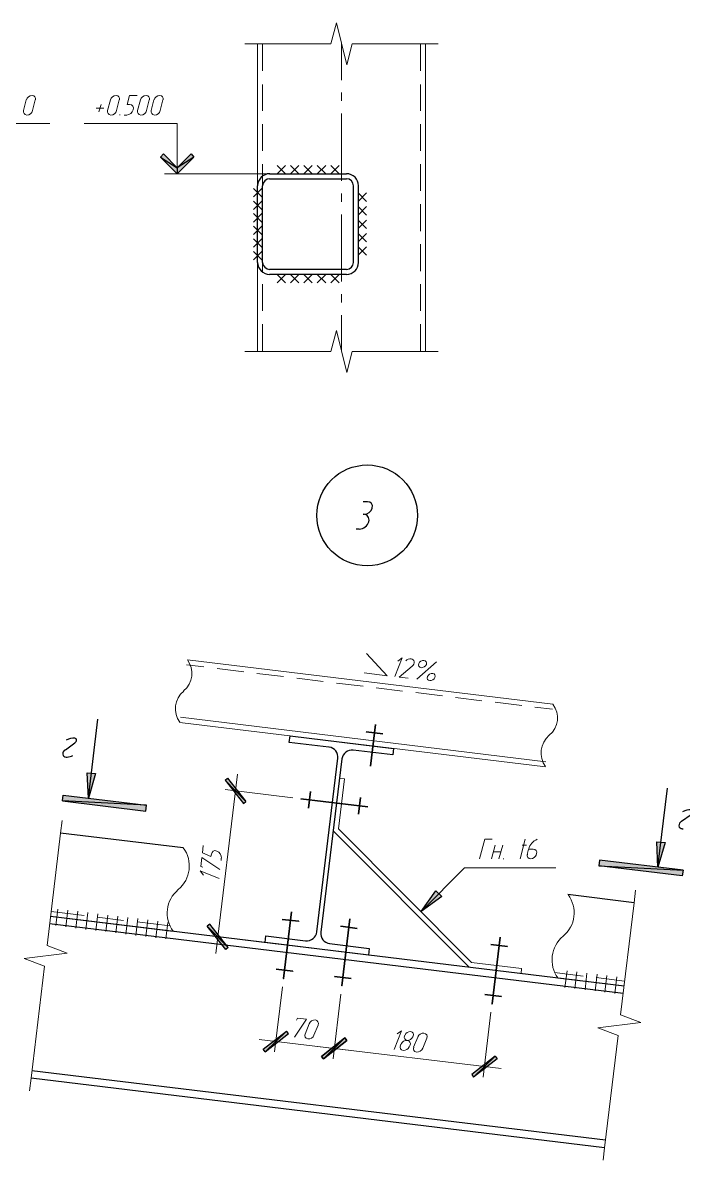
# Model space of a CAD drawing. Header units: millimetres. Extents: x -678 to 5260, y -935 to 3264.
# Drawn here: x 738 to 1525, y 67 to 1421 of the extents above; entities that cross this region are included whole.
import ezdxf

# ---------------------------------------------------------------- set-up
doc = ezdxf.new("R2010")
doc.units = ezdxf.units.MM
doc.header["$MEASUREMENT"] = 0
doc.layers.get('0').update_dxf_attribs({"linetype": 'CONTINUOUS'})

msp = doc.modelspace()

# ---------------------------------------------------------------- hatches: boundary and pattern name
at = {"true_color": 0x000007}
h = msp.add_hatch(color=7, dxfattribs=at)
h.paths.add_polyline_path([(922.2703, 1241.38621), (902.35329, 1261.30322), (922.2703, 1248.35716)])
h.paths.add_polyline_path([(902.35329, 1261.30322), (922.2703, 1248.35716), (906.00474, 1264.95467)])
h = msp.add_hatch(color=7, dxfattribs=at)
h.paths.add_polyline_path([(922.2703, 1241.38621), (942.18732, 1261.30322), (922.2703, 1248.35716)])
h.paths.add_polyline_path([(942.18732, 1261.30322), (922.2703, 1248.35716), (938.86781, 1264.95467)])
for points in [[(816.54416, 497.98372), (815.05039, 528.35716), (825.00889, 527.36131)], [(1494.55246, 415.82604), (1493.05869, 446.19948), (1503.18317, 445.20363)], [(1212.56076, 363.04596), (1230.15412, 387.77625), (1237.12508, 380.80529)]]:
    msp.add_hatch(color=7, dxfattribs=at).paths.add_polyline_path(points)
h = msp.add_hatch(color=7, dxfattribs=at)
h.paths.add_polyline_path([(1001.10848, 491.67666), (1004.09603, 494.00031), (979.36574, 519.56048)])
h.paths.add_polyline_path([(1004.09603, 494.00031), (979.36574, 519.56048), (982.18732, 521.88413)])
h = msp.add_hatch(color=7, dxfattribs=at)
h.paths.add_polyline_path([(786.66864, 501.63517), (885.92176, 489.51899), (785.83877, 494.66421)])
h.paths.add_polyline_path([(885.92176, 489.51899), (785.83877, 494.66421), (885.09188, 482.71401)])
h = msp.add_hatch(color=7, dxfattribs=at)
h.paths.add_polyline_path([(1523.43213, 405.36961), (1424.34499, 417.31982), (1524.42798, 412.17459)])
h.paths.add_polyline_path([(1424.34499, 417.31982), (1524.42798, 412.17459), (1425.17487, 424.29077)])
h = msp.add_hatch(color=7, dxfattribs=at)
h.paths.add_polyline_path([(961.10848, 348.1082), (958.12093, 345.61857), (983.01719, 320.22438)])
h.paths.add_polyline_path([(958.12093, 345.61857), (983.01719, 320.22438), (980.02964, 317.90073)])
h = msp.add_hatch(color=7, dxfattribs=at)
h.paths.add_polyline_path([(1054.88441, 217.81774), (1052.56076, 220.80529), (1027.00059, 196.075)])
h.paths.add_polyline_path([(1052.56076, 220.80529), (1027.00059, 196.075), (1024.67694, 199.06255)])
h = msp.add_hatch(color=7, dxfattribs=at)
h.paths.add_polyline_path([(1094.22051, 190.59782), (1096.54416, 187.61027), (1121.93835, 212.50654)])
h.paths.add_polyline_path([(1096.54416, 187.61027), (1121.93835, 212.50654), (1124.26201, 209.51899)])
h = msp.add_hatch(color=7, dxfattribs=at)
h.paths.add_polyline_path([(1124.26201, 209.51899), (1121.93835, 212.50654), (1096.54416, 187.61027)])
h.paths.add_polyline_path([(1121.93835, 212.50654), (1096.54416, 187.61027), (1094.22051, 190.59782)])
h = msp.add_hatch(color=7, dxfattribs=at)
h.paths.add_polyline_path([(1272.9757, 169.02106), (1275.13337, 166.03351), (1300.69354, 190.7638)])
h.paths.add_polyline_path([(1275.13337, 166.03351), (1300.69354, 190.7638), (1303.01719, 187.77625)])

# ---------------------------------------------------------------- linework, layer by layer
at = {"color": 7, "linetype": 'Continuous', "lineweight": 9, "true_color": 0x000007}
for points in [[(1232.80972, 1396.075), (1218.03794, 1396.075), (1130.40308, 1396.075), (1124.26201, 1371.17874), (1111.81387, 1421.13724), (1105.34084, 1396.075), (1017.87196, 1396.075), (1002.9342, 1396.075)], [(1024.01304, 1363.70986), (1024.01304, 1396.075), (1024.01304, 1396.075)], [(1117.95495, 1352.92148), (1117.95495, 1396.075), (1117.95495, 1396.075)], [(1212.06284, 1396.075), (1212.06284, 1363.70986), (1212.06284, 1363.70986)], [(1218.03794, 1396.075), (1217.87196, 1396.24098), (1217.87196, 1396.24098)], [(1024.01304, 1316.24098), (1024.01304, 1347.77625), (1024.01304, 1347.77625)], [(1212.06284, 1347.77625), (1212.06284, 1316.24098), (1212.06284, 1316.24098)], [(742.68524, 1329.18704), (739.36574, 1316.57293), (739.36574, 1316.57293)], [(749.98815, 1316.57293), (753.30765, 1329.18704), (753.30765, 1329.18704)], [(842.76823, 1329.18704), (839.44873, 1316.57293), (839.44873, 1316.57293)], [(850.07113, 1316.57293), (853.39064, 1329.18704), (853.39064, 1329.18704)], [(874.46947, 1334.49824), (865.50682, 1334.49824), (862.85122, 1323.87583), (865.34084, 1323.87583)], [(878.45288, 1329.18704), (875.13337, 1316.57293), (875.13337, 1316.57293)], [(885.75578, 1316.57293), (889.07528, 1329.18704), (889.07528, 1329.18704)], [(894.38649, 1329.18704), (891.23296, 1316.57293), (891.23296, 1316.57293)], [(901.85537, 1316.57293), (905.34084, 1329.18704), (905.34084, 1329.18704)], [(1117.95495, 1328.02521), (1117.95495, 1337.98372), (1117.95495, 1337.98372)], [(825.83877, 1319.3945), (834.80142, 1319.3945), (834.80142, 1319.3945)], [(828.9923, 1314.91318), (831.6479, 1323.87583), (831.6479, 1323.87583)], [(659.86367, 1301.30322), (770.56906, 1301.30322), (770.56906, 1301.30322)], [(922.2703, 1301.30322), (811.73089, 1301.30322), (811.73089, 1301.30322)], [(853.88856, 1310.92977), (854.05454, 1311.75965), (854.05454, 1311.75965)], [(862.18732, 1311.26172), (859.36574, 1311.26172), (859.36574, 1311.26172)], [(922.2703, 1241.38621), (922.2703, 1301.30322), (922.2703, 1301.30322)], [(1024.01304, 1268.60612), (1024.01304, 1300.30737), (1024.01304, 1300.30737)], [(1117.95495, 1232.92148), (1117.95495, 1312.92148), (1117.95495, 1312.92148)], [(1212.06284, 1300.30737), (1212.06284, 1268.60612), (1212.06284, 1268.60612)], [(1024.01304, 1220.97127), (1024.01304, 1252.67251), (1024.01304, 1252.67251)], [(1041.10848, 1241.38621), (1051.06698, 1251.34471), (1051.06698, 1251.34471)], [(1051.06698, 1241.38621), (1041.10848, 1251.34471), (1041.10848, 1251.34471)], [(1057.04209, 1241.38621), (1067.00059, 1251.34471), (1067.00059, 1251.34471)], [(1067.00059, 1241.38621), (1057.04209, 1251.34471), (1057.04209, 1251.34471)], [(1072.9757, 1241.38621), (1082.9342, 1251.34471), (1082.9342, 1251.34471)], [(1082.9342, 1241.38621), (1072.9757, 1251.34471), (1072.9757, 1251.34471)], [(1089.07528, 1241.38621), (1099.03379, 1251.34471), (1099.03379, 1251.34471)], [(1099.03379, 1241.38621), (1089.07528, 1251.34471), (1089.07528, 1251.34471)], [(1105.00889, 1241.38621), (1114.9674, 1251.34471), (1114.9674, 1251.34471)], [(1114.9674, 1241.38621), (1105.00889, 1251.34471), (1105.00889, 1251.34471)], [(1212.06284, 1252.67251), (1212.06284, 1220.97127), (1212.06284, 1220.97127)], [(1036.62715, 1241.38621), (907.33254, 1241.38621), (907.33254, 1241.38621)], [(1032.3118, 1241.38621), (1123.76408, 1241.38621), (1123.76408, 1241.38621)], [(1013.05869, 1214.00031), (1023.01719, 1223.95882), (1023.01719, 1223.95882)], [(1023.01719, 1214.00031), (1013.05869, 1223.95882), (1013.05869, 1223.95882)], [(1017.87196, 1135.82604), (1017.87196, 1226.94637), (1017.87196, 1226.94637)], [(1137.87196, 1226.94637), (1137.87196, 1135.82604), (1137.87196, 1135.82604)], [(1013.05869, 1198.89658), (1023.01719, 1208.85509), (1023.01719, 1208.85509)], [(1023.01719, 1198.89658), (1013.05869, 1208.85509), (1013.05869, 1208.85509)], [(1117.95495, 1208.02521), (1117.95495, 1217.98372), (1117.95495, 1217.98372)], [(1137.87196, 1218.48164), (1147.83047, 1208.52314), (1147.83047, 1208.52314)], [(1137.87196, 1208.52314), (1147.83047, 1218.48164), (1147.83047, 1218.48164)], [(1013.05869, 1183.79284), (1023.01719, 1194.0833), (1023.01719, 1194.0833)], [(1023.01719, 1183.79284), (1013.05869, 1194.0833), (1013.05869, 1194.0833)], [(1024.01304, 1173.17044), (1024.01304, 1205.03766), (1024.01304, 1205.03766)], [(1117.95495, 1113.08745), (1117.95495, 1192.92148), (1117.95495, 1192.92148)], [(1137.87196, 1202.54803), (1147.83047, 1192.25758), (1147.83047, 1192.25758)], [(1137.87196, 1192.25758), (1147.83047, 1202.54803), (1147.83047, 1202.54803)], [(1212.06284, 1205.03766), (1212.06284, 1173.17044), (1212.06284, 1173.17044)], [(1013.05869, 1168.85509), (1023.01719, 1178.97957), (1023.01719, 1178.97957)], [(1023.01719, 1168.85509), (1013.05869, 1178.97957), (1013.05869, 1178.97957)], [(1137.87196, 1186.28247), (1147.83047, 1176.32397), (1147.83047, 1176.32397)], [(1137.87196, 1176.32397), (1147.83047, 1186.28247), (1147.83047, 1186.28247)], [(1137.87196, 1170.34886), (1147.83047, 1160.39036), (1147.83047, 1160.39036)], [(1137.87196, 1160.39036), (1147.83047, 1170.34886), (1147.83047, 1170.34886)], [(1013.05869, 1153.91733), (1023.01719, 1163.87583), (1023.01719, 1163.87583)], [(1023.01719, 1153.91733), (1013.05869, 1163.87583), (1013.05869, 1163.87583)], [(1024.01304, 1125.53558), (1024.01304, 1157.4028), (1024.01304, 1157.4028)], [(1137.87196, 1154.41525), (1147.83047, 1144.45675), (1147.83047, 1144.45675)], [(1137.87196, 1144.45675), (1147.83047, 1154.41525), (1147.83047, 1154.41525)], [(1212.06284, 1157.4028), (1212.06284, 1125.53558), (1212.06284, 1125.53558)], [(1013.05869, 1138.97957), (1023.01719, 1148.93807), (1023.01719, 1148.93807)], [(1023.01719, 1138.97957), (1013.05869, 1148.93807), (1013.05869, 1148.93807)], [(1123.76408, 1121.38621), (1032.3118, 1121.38621), (1032.3118, 1121.38621)], [(1051.06698, 1121.38621), (1041.10848, 1111.4277), (1041.10848, 1111.4277)], [(1041.10848, 1121.38621), (1051.06698, 1111.4277), (1051.06698, 1111.4277)], [(1067.00059, 1121.38621), (1057.04209, 1111.4277), (1057.04209, 1111.4277)], [(1057.04209, 1121.38621), (1067.00059, 1111.4277), (1067.00059, 1111.4277)], [(1082.9342, 1121.38621), (1072.9757, 1111.4277), (1072.9757, 1111.4277)], [(1072.9757, 1121.38621), (1082.9342, 1111.4277), (1082.9342, 1111.4277)], [(1099.03379, 1121.38621), (1089.07528, 1111.4277), (1089.07528, 1111.4277)], [(1089.07528, 1121.38621), (1099.03379, 1111.4277), (1099.03379, 1111.4277)], [(1114.9674, 1121.38621), (1105.00889, 1111.4277), (1105.00889, 1111.4277)], [(1105.00889, 1121.38621), (1114.9674, 1111.4277), (1114.9674, 1111.4277)], [(1024.01304, 1078.0667), (1024.01304, 1109.93392), (1024.01304, 1109.93392)], [(1117.95495, 1088.02521), (1117.95495, 1097.98372), (1117.95495, 1097.98372)], [(1212.06284, 1109.93392), (1212.06284, 1078.0667), (1212.06284, 1078.0667)], [(1117.95495, 1029.76795), (1117.95495, 1072.92148), (1117.95495, 1072.92148)], [(1024.01304, 1029.76795), (1024.01304, 1062.13309), (1024.01304, 1062.13309)], [(1212.06284, 1062.13309), (1212.06284, 1029.76795), (1212.06284, 1029.76795)], [(1232.80972, 1029.76795), (1218.03794, 1029.76795), (1130.40308, 1029.76795), (1124.26201, 1004.87168), (1111.81387, 1054.83019), (1105.34084, 1029.76795), (1017.87196, 1029.76795), (1002.9342, 1029.76795)], [(1218.03794, 1029.76795), (1217.87196, 1029.93392), (1217.87196, 1029.93392)], [(1144.67694, 647.19533), (1172.06284, 643.70986), (1147.49852, 670.0999)], [(1184.84292, 661.13724), (1190.15412, 664.95467), (1181.19147, 642.71401)], [(954.13752, 654.16629), (933.55661, 656.65592), (933.55661, 656.65592)], [(1369.40723, 610.01691), (934.38649, 662.63102), (934.38649, 662.63102)], [(1001.6064, 648.35716), (970.07113, 652.34056), (970.07113, 652.34056)], [(1197.12508, 640.72231), (1186.50267, 642.05011), (1201.93835, 654.99616)], [(1207.74748, 639.56048), (1230.984, 660.14139), (1230.984, 660.14139)], [(1048.90931, 642.71401), (1017.20806, 646.53143), (1017.20806, 646.53143)], [(1096.04624, 636.90488), (1064.67694, 640.72231), (1064.67694, 640.72231)], [(1143.51512, 631.26172), (1111.81387, 635.07915), (1111.81387, 635.07915)], [(1190.65205, 625.4526), (1159.11678, 629.27002), (1159.11678, 629.27002)], [(1237.95495, 619.80944), (1206.25371, 623.62687), (1206.25371, 623.62687)], [(1285.09188, 614.00031), (1253.72259, 617.81774), (1253.72259, 617.81774)], [(1332.56076, 608.52314), (1300.85952, 612.17459), (1300.85952, 612.17459)], [(1368.90931, 604.04181), (1348.16242, 606.53143), (1348.16242, 606.53143)], [(925.25786, 588.27417), (1360.61055, 535.49409), (1360.61055, 535.49409)], [(926.08773, 594.24928), (1361.27445, 541.30322), (1361.27445, 541.30322)], [(968.24541, 313.25343), (994.13752, 526.53143), (994.13752, 526.53143)], [(1060.02964, 498.48164), (979.19976, 508.27417), (979.19976, 508.27417)], [(746.33669, 149.60197), (748.3284, 164.53973), (764.42798, 298.14969), (740.19562, 307.27832), (791.48192, 313.58538), (767.41553, 322.71401), (783.51512, 456.32397), (785.50682, 471.26172)], [(1282.10433, 425.78455), (1288.41138, 449.02106), (1297.20806, 449.02106)], [(1330.40308, 425.78455), (1336.54416, 449.02106), (1336.54416, 449.02106)], [(953.30765, 441.55218), (952.3118, 432.7555), (962.43628, 428.60612), (962.9342, 431.26172)], [(1296.37819, 425.78455), (1300.85952, 441.88413), (1300.85952, 441.88413)], [(1298.70184, 433.91733), (1307.6645, 433.91733), (1307.6645, 433.91733)], [(1305.34084, 425.78455), (1309.82217, 441.88413), (1309.82217, 441.88413)], [(1332.89271, 441.88413), (1338.20391, 441.88413), (1338.20391, 441.88413)], [(1346.17072, 437.4028), (1340.52757, 437.4028), (1338.86781, 431.09575)], [(952.80972, 415.82604), (950.3201, 416.82189), (951.6479, 427.4443), (973.22466, 413.00446)], [(974.71844, 426.44845), (974.55246, 423.95882), (974.55246, 423.95882)], [(1310.65205, 425.28662), (1310.81802, 426.28247), (1310.81802, 426.28247)], [(1349.6562, 431.09575), (1349.98815, 431.92562), (1349.98815, 431.92562)], [(953.47362, 406.19948), (949.6562, 411.51069), (972.06284, 402.38206)], [(1212.56076, 363.04596), (1264.34499, 414.99616), (1373.05869, 414.99616)], [(1429.15827, 66.94637), (1430.81802, 81.88413), (1447.08358, 215.32811), (1423.01719, 224.45675), (1474.3035, 230.92977), (1450.07113, 240.0584), (1466.33669, 373.50239), (1467.99645, 388.44015)], [(777.87196, 346.28247), (780.19562, 366.03351), (780.19562, 366.03351)], [(771.39893, 357.23683), (917.45703, 339.31152), (917.45703, 339.31152)], [(811.39893, 358.23268), (772.22881, 363.04596), (772.22881, 363.04596)], [(789.6562, 344.7887), (791.97985, 364.53973), (791.97985, 364.53973)], [(801.6064, 343.29492), (803.93006, 363.37791), (803.93006, 363.37791)], [(813.55661, 341.80114), (815.88026, 361.88413), (815.88026, 361.88413)], [(825.34084, 340.30737), (827.6645, 360.39036), (827.6645, 360.39036)], [(858.53586, 352.42355), (827.16657, 356.24098), (827.16657, 356.24098)], [(837.29105, 339.14554), (839.6147, 358.89658), (839.6147, 358.89658)], [(849.24126, 337.65177), (851.56491, 357.4028), (851.56491, 357.4028)], [(861.02549, 336.15799), (863.51512, 356.075), (863.51512, 356.075)], [(872.9757, 334.66421), (875.29935, 354.58123), (875.29935, 354.58123)], [(884.92591, 333.17044), (887.41553, 353.08745), (887.41553, 353.08745)], [(913.6396, 345.95052), (874.46947, 350.59782), (874.46947, 350.59782)], [(896.71014, 331.84264), (899.36574, 351.59367), (899.36574, 351.59367)], [(908.66035, 330.34886), (911.31595, 350.0999), (911.31595, 350.0999)], [(1038.9508, 324.70571), (958.12093, 334.49824), (958.12093, 334.49824)], [(1405.42383, 286.19948), (1371.39893, 290.51484), (1371.39893, 290.51484)], [(1383.68109, 272.7555), (1386.33669, 292.50654), (1386.33669, 292.50654)], [(1395.79728, 271.26172), (1398.12093, 291.34471), (1398.12093, 291.34471)], [(1407.74748, 269.93392), (1410.07113, 289.85094), (1410.07113, 289.85094)], [(1419.69769, 268.44015), (1422.02134, 288.35716), (1422.02134, 288.35716)], [(1431.48192, 267.11235), (1433.80557, 286.86338), (1433.80557, 286.86338)], [(1443.43213, 265.61857), (1445.75578, 285.36961), (1445.75578, 285.36961)], [(1047.58151, 273.25343), (1038.2869, 196.075), (1038.2869, 196.075)], [(1375.38234, 283.87583), (1454.22051, 274.24928), (1454.22051, 274.24928)], [(1454.88441, 280.22438), (1421.19147, 284.37376), (1421.19147, 284.37376)], [(1117.12508, 264.7887), (1107.83047, 187.61027), (1107.83047, 187.61027)], [(1117.12508, 264.7887), (1107.83047, 187.61027), (1107.83047, 187.61027)], [(1064.34499, 233.75135), (1065.50682, 236.24098), (1076.12923, 235.07915), (1061.85537, 213.33641)], [(1295.71429, 243.04596), (1286.41968, 166.03351), (1286.41968, 166.03351)], [(1079.28275, 229.27002), (1074.46947, 217.15384), (1074.46947, 217.15384)], [(1085.09188, 215.82604), (1089.90516, 227.94222), (1089.90516, 227.94222)], [(1184.17902, 217.31982), (1189.49022, 221.13724), (1180.69354, 198.89658)], [(1020.02964, 210.84679), (1129.24126, 197.56878), (1129.24126, 197.56878)], [(1188.66035, 205.03766), (1187.83047, 203.37791), (1187.83047, 203.37791)], [(1193.30765, 215.82604), (1192.9757, 214.99616), (1192.9757, 214.99616)], [(1198.45288, 202.05011), (1199.28275, 203.70986), (1199.28275, 203.70986)], [(1202.76823, 213.83434), (1203.10018, 214.66421), (1203.10018, 214.66421)], [(1208.74333, 213.50239), (1203.76408, 201.38621), (1203.76408, 201.38621)], [(1214.55246, 200.22438), (1219.36574, 212.34056), (1219.36574, 212.34056)], [(1089.40723, 202.54803), (1307.83047, 175.99201), (1307.83047, 175.99201)], [(748.3284, 164.53973), (748.16242, 164.70571), (748.16242, 164.70571)], [(1430.81802, 81.88413), (1430.65205, 82.05011), (1430.65205, 82.05011)]]:
    msp.add_lwpolyline(points, dxfattribs=at)
at = {"color": 7, "linetype": 'Continuous', "lineweight": 20, "true_color": 0x000007}
for points in [[(1017.87196, 1029.76795), (1017.87196, 1396.075), (1017.87196, 1396.075)], [(1218.03794, 1396.075), (1218.03794, 1029.76795), (1218.03794, 1029.76795)]]:
    msp.add_lwpolyline(points, dxfattribs=at)
at = {"color": 7, "linetype": 'Continuous', "lineweight": -2, "true_color": 0x000007}
for points in [[(902.35329, 1261.30322), (922.2703, 1248.35716), (906.00474, 1264.95467)], [(922.2703, 1241.38621), (902.35329, 1261.30322), (922.2703, 1248.35716)], [(942.18732, 1261.30322), (922.2703, 1248.35716), (938.86781, 1264.95467)], [(922.2703, 1241.38621), (942.18732, 1261.30322), (922.2703, 1248.35716)], [(816.54416, 497.98372), (815.05039, 528.35716), (825.00889, 527.36131)], [(1004.09603, 494.00031), (979.36574, 519.56048), (982.18732, 521.88413)], [(1001.10848, 491.67666), (1004.09603, 494.00031), (979.36574, 519.56048)], [(786.66864, 501.63517), (885.92176, 489.51899), (785.83877, 494.66421)], [(885.92176, 489.51899), (785.83877, 494.66421), (885.09188, 482.71401)], [(1494.55246, 415.82604), (1493.05869, 446.19948), (1503.18317, 445.20363)], [(1424.34499, 417.31982), (1524.42798, 412.17459), (1425.17487, 424.29077)], [(1523.43213, 405.36961), (1424.34499, 417.31982), (1524.42798, 412.17459)], [(1212.56076, 363.04596), (1230.15412, 387.77625), (1237.12508, 380.80529)], [(961.10848, 348.1082), (958.12093, 345.61857), (983.01719, 320.22438)], [(958.12093, 345.61857), (983.01719, 320.22438), (980.02964, 317.90073)], [(1052.56076, 220.80529), (1027.00059, 196.075), (1024.67694, 199.06255)], [(1054.88441, 217.81774), (1052.56076, 220.80529), (1027.00059, 196.075)], [(1094.22051, 190.59782), (1096.54416, 187.61027), (1121.93835, 212.50654)], [(1121.93835, 212.50654), (1096.54416, 187.61027), (1094.22051, 190.59782)], [(1096.54416, 187.61027), (1121.93835, 212.50654), (1124.26201, 209.51899)], [(1124.26201, 209.51899), (1121.93835, 212.50654), (1096.54416, 187.61027)], [(1272.9757, 169.02106), (1275.13337, 166.03351), (1300.69354, 190.7638)], [(1275.13337, 166.03351), (1300.69354, 190.7638), (1303.01719, 187.77625)]]:
    msp.add_lwpolyline(points, close=True, dxfattribs=at)
at = {"color": 7, "linetype": 'Continuous', "lineweight": 25, "true_color": 0x000007}
for points in [[(1032.3118, 1241.38621), (1123.76408, 1241.38621), (1123.76408, 1241.38621)], [(1032.3118, 1235.4111), (1123.76408, 1235.4111), (1123.76408, 1235.4111)], [(1017.87196, 1135.82604), (1017.87196, 1226.94637), (1017.87196, 1226.94637)], [(1024.01304, 1135.82604), (1024.01304, 1226.94637), (1024.01304, 1226.94637)], [(1131.89686, 1226.94637), (1131.89686, 1135.82604), (1131.89686, 1135.82604)], [(1137.87196, 1226.94637), (1137.87196, 1135.82604), (1137.87196, 1135.82604)], [(1123.76408, 1127.52728), (1032.3118, 1127.52728), (1032.3118, 1127.52728)], [(1123.76408, 1121.38621), (1032.3118, 1121.38621), (1032.3118, 1121.38621)], [(1148.9923, 850.68081), (1143.84707, 850.68081), (1143.84707, 850.68081)], [(1145.00889, 835.74305), (1143.68109, 835.74305), (1143.68109, 835.74305)], [(1139.03379, 818.14969), (1135.21636, 818.14969), (1135.21636, 818.14969)], [(816.54416, 497.98372), (827.99645, 592.0916), (827.99645, 592.0916)], [(1055.71429, 564.37376), (1056.71014, 572.34056), (1179.69769, 557.23683), (1178.86781, 549.436), (1131.73089, 555.24513)], [(789.15827, 555.57708), (800.61055, 563.70986), (800.61055, 563.70986)], [(1102.85122, 558.56463), (1055.71429, 564.37376), (1055.71429, 564.37376)], [(789.98815, 546.94637), (791.14997, 546.94637), (791.14997, 546.94637)], [(1088.41138, 338.97957), (1113.47362, 545.4526), (1113.47362, 545.4526)], [(1118.45288, 544.7887), (1093.22466, 338.31567), (1093.22466, 338.31567)], [(1494.55246, 415.82604), (1505.83877, 509.93392), (1505.83877, 509.93392)], [(1522.60225, 470.43185), (1534.05454, 478.7306), (1534.05454, 478.7306)], [(1523.26615, 461.63517), (1524.59396, 461.63517), (1524.59396, 461.63517)], [(929.24126, 438.7306), (783.51512, 456.32397), (783.51512, 456.32397)], [(1466.33669, 373.50239), (1387.33254, 383.12894), (1387.33254, 383.12894)], [(1454.22051, 274.24928), (771.39893, 357.23683), (771.39893, 357.23683)], [(1453.22466, 265.4526), (770.40308, 348.27417), (770.40308, 348.27417)], [(1103.68109, 324.87168), (1150.81802, 319.06255), (1149.98815, 311.26172), (1026.83462, 326.19948), (1027.83047, 334.00031), (1074.9674, 328.35716)], [(1430.81802, 81.88413), (748.3284, 164.53973), (748.3284, 164.53973)], [(1431.97985, 90.68081), (749.32425, 173.33641), (749.32425, 173.33641)]]:
    msp.add_lwpolyline(points, dxfattribs=at)
at = {"color": 7, "linetype": 'Continuous', "lineweight": 35, "true_color": 0x000007}
for points in [[(1152.3118, 535.99201), (1158.45288, 585.78455), (1158.45288, 585.78455)], [(1167.24956, 574.49824), (1147.33254, 576.82189), (1147.33254, 576.82189)], [(1078.45288, 486.19948), (1080.9425, 505.95052), (1080.9425, 505.95052)], [(1149.15827, 487.69326), (1069.6562, 497.15384), (1069.6562, 497.15384)], [(1138.20391, 478.89658), (1140.52757, 498.64762), (1140.52757, 498.64762)], [(1047.41553, 353.75135), (1067.16657, 351.4277), (1067.16657, 351.4277)], [(1058.53586, 362.71401), (1048.90931, 283.21193), (1048.90931, 283.21193)], [(1127.91346, 354.24928), (1118.45288, 274.7472), (1118.45288, 274.7472)], [(1136.71014, 342.96297), (1116.9591, 345.4526), (1116.9591, 345.4526)], [(1306.66864, 332.50654), (1297.04209, 253.00446), (1297.04209, 253.00446)], [(1295.54831, 323.87583), (1315.29935, 321.55218), (1315.29935, 321.55218)], [(1040.11263, 294.33226), (1060.02964, 292.00861), (1060.02964, 292.00861)], [(1129.40723, 283.37791), (1109.6562, 285.86753), (1109.6562, 285.86753)], [(1288.41138, 264.29077), (1308.16242, 261.80114), (1308.16242, 261.80114)]]:
    msp.add_lwpolyline(points, dxfattribs=at)
at = {"color": 7, "linetype": 'Continuous', "lineweight": 5, "true_color": 0x000007}
msp.add_lwpolyline([(1114.3035, 461.46919), (1272.80972, 302.29907), (1332.22881, 295.16214), (1331.73089, 289.18704), (1269.98815, 296.65592), (1107.99645, 459.31152), (1115.6313, 521.88413), (1121.6064, 521.22023)], close=True, dxfattribs=at)
at = {"color": 7, "linetype": 'Continuous', "lineweight": 9, "true_color": 0x000007}
for points in [[(749.49022, 1334.66421), (746.50267, 1334.66421), (743.51512, 1332.34056), (742.85122, 1329.35301)], [(753.47362, 1329.18704), (754.3035, 1332.17459), (752.47777, 1334.49824), (749.49022, 1334.66421)], [(849.57321, 1334.66421), (846.58566, 1334.66421), (843.59811, 1332.34056), (842.9342, 1329.35301)], [(853.55661, 1329.18704), (854.38649, 1332.17459), (852.56076, 1334.49824), (849.57321, 1334.66421)], [(885.25786, 1334.66421), (882.2703, 1334.66421), (879.28275, 1332.34056), (878.61885, 1329.35301)], [(889.24126, 1329.18704), (890.07113, 1332.17459), (888.24541, 1334.49824), (885.25786, 1334.66421)], [(901.52342, 1334.66421), (898.53586, 1334.66421), (895.54831, 1332.34056), (894.71844, 1329.35301)], [(905.50682, 1329.18704), (906.17072, 1332.17459), (904.34499, 1334.49824), (901.52342, 1334.66421)], [(739.36574, 1316.7389), (738.70184, 1313.75135), (740.52757, 1311.4277), (743.34914, 1311.26172)], [(743.34914, 1311.26172), (746.33669, 1311.26172), (749.32425, 1313.58538), (750.15412, 1316.57293)], [(839.44873, 1316.7389), (838.78483, 1313.75135), (840.44458, 1311.4277), (843.43213, 1311.26172)], [(843.43213, 1311.26172), (846.41968, 1311.26172), (849.40723, 1313.58538), (850.23711, 1316.57293)], [(875.13337, 1316.7389), (874.46947, 1313.75135), (876.2952, 1311.4277), (879.11678, 1311.26172)], [(879.11678, 1311.26172), (882.10433, 1311.26172), (885.09188, 1313.58538), (885.92176, 1316.57293)], [(891.39893, 1316.7389), (890.56906, 1313.75135), (892.39479, 1311.4277), (895.38234, 1311.26172)], [(895.38234, 1311.26172), (898.36989, 1311.26172), (901.35744, 1313.58538), (902.02134, 1316.57293)], [(1200.77653, 663.79284), (1198.61885, 664.1248), (1196.12923, 663.12894), (1194.3035, 661.30322)], [(929.90516, 625.78455), (941.02549, 634.91318), (943.01719, 651.17874), (934.38649, 662.79699)], [(930.07113, 625.4526), (918.9508, 616.32397), (916.9591, 599.89243), (925.58981, 588.44015)], [(1365.09188, 572.83849), (1376.37819, 581.96712), (1378.20391, 598.39865), (1369.57321, 609.85094)], [(1365.25786, 572.83849), (1354.13752, 563.54388), (1352.14582, 547.27832), (1360.77653, 535.66006)], [(1350.984, 449.02106), (1345.83877, 447.02936), (1341.85537, 442.38206), (1340.69354, 437.56878)], [(923.59811, 389.27002), (938.53586, 401.55218), (941.02549, 423.29492), (929.57321, 438.89658)], [(1350.15412, 431.92562), (1350.81802, 434.91318), (1348.9923, 437.4028), (1346.17072, 437.4028)], [(1339.19976, 431.26172), (1338.36989, 428.27417), (1340.19562, 425.95052), (1343.18317, 425.78455)], [(1343.18317, 425.78455), (1346.17072, 425.78455), (1349.15827, 428.1082), (1349.82217, 431.09575)], [(923.59811, 389.10405), (908.66035, 376.82189), (906.00474, 354.91318), (917.623, 339.47749)], [(1381.52342, 333.50239), (1396.46118, 345.78455), (1399.11678, 367.69326), (1387.6645, 383.12894)], [(1381.68939, 333.66836), (1366.75163, 321.38621), (1364.09603, 299.47749), (1375.54831, 284.04181)], [(1086.75163, 233.91733), (1083.76408, 234.24928), (1080.44458, 232.25758), (1079.44873, 229.436)], [(1090.07113, 227.94222), (1091.06698, 230.92977), (1089.57321, 233.58538), (1086.75163, 233.91733)], [(1074.46947, 217.31982), (1073.47362, 214.49824), (1074.9674, 211.84264), (1077.78898, 211.51069)], [(1216.04624, 218.14969), (1213.05869, 218.64762), (1209.90516, 216.65592), (1208.74333, 213.83434)], [(1219.36574, 212.34056), (1220.52757, 215.16214), (1219.03379, 217.81774), (1216.04624, 218.14969)], [(1077.78898, 211.51069), (1080.77653, 211.01276), (1084.09603, 213.00446), (1085.09188, 215.82604)], [(1203.93006, 201.71816), (1202.76823, 198.7306), (1204.26201, 196.075), (1207.24956, 195.74305)], [(1207.24956, 195.74305), (1210.07113, 195.4111), (1213.39064, 197.4028), (1214.55246, 200.22438)]]:
    msp.add_open_spline(points, degree=3, dxfattribs=at)
for points, knots in [([(862.02134, 1311.26172), (865.50682, 1311.26172), (868.9923, 1314.0833), (869.98815, 1317.56878), (869.98815, 1317.56878), (870.81802, 1321.05426), (868.82632, 1323.70986), (865.50682, 1323.70986)], [0, 0, 0, 0, 0.125, 0.125, 0.125, 0.125001, 1, 1, 1, 1]), ([(1202.10433, 655.16214), (1203.76408, 656.65592), (1204.59396, 658.64762), (1204.42798, 660.47334), (1204.42798, 660.47334), (1204.09603, 662.29907), (1202.76823, 663.62687), (1200.77653, 663.95882)], [0, 0, 0, 0, 0.125, 0.125, 0.125, 0.125001, 1, 1, 1, 1]), ([(1218.86781, 657.15384), (1219.69769, 659.64347), (1218.53586, 661.80114), (1216.04624, 661.96712), (1216.04624, 661.96712), (1213.55661, 662.29907), (1210.73503, 660.63932), (1209.73918, 658.14969), (1209.73918, 658.14969), (1208.74333, 655.82604), (1210.07113, 653.66836), (1212.56076, 653.33641), (1212.56076, 653.33641), (1215.05039, 653.00446), (1217.87196, 654.83019), (1218.86781, 657.15384)], [0, 0, 0, 0, 0.0625, 0.0625, 0.0625, 0.062501, 0.125, 0.125, 0.125, 0.125001, 0.1875, 0.1875, 0.1875, 0.187501, 1, 1, 1, 1]), ([(1229.15827, 641.71816), (1230.15412, 644.04181), (1228.9923, 646.19948), (1226.50267, 646.53143), (1226.50267, 646.53143), (1224.01304, 646.86338), (1221.19147, 645.03766), (1220.19562, 642.71401), (1220.19562, 642.71401), (1219.19976, 640.22438), (1220.36159, 638.0667), (1222.85122, 637.90073), (1222.85122, 637.90073), (1225.34084, 637.56878), (1228.16242, 639.22853), (1229.15827, 641.71816)], [0, 0, 0, 0, 0.0625, 0.0625, 0.0625, 0.062501, 0.125, 0.125, 0.125, 0.125001, 0.1875, 0.1875, 0.1875, 0.187501, 1, 1, 1, 1]), ([(974.88441, 426.44845), (975.21636, 429.93392), (972.89271, 433.75135), (969.57321, 435.07915), (969.57321, 435.07915), (966.41968, 436.40695), (963.43213, 434.7472), (962.9342, 431.26172)], [0, 0, 0, 0, 0.125, 0.125, 0.125, 0.125001, 1, 1, 1, 1]), ([(1203.26615, 214.66421), (1204.26201, 217.31982), (1202.9342, 219.80944), (1200.2786, 220.14139), (1200.2786, 220.14139), (1197.45703, 220.47334), (1194.46947, 218.64762), (1193.47362, 215.99201)], [0, 0, 0, 0, 0.125, 0.125, 0.125, 0.125001, 1, 1, 1, 1]), ([(1187.99645, 203.54388), (1186.83462, 200.72231), (1188.3284, 198.0667), (1191.31595, 197.73475), (1191.31595, 197.73475), (1194.13752, 197.23683), (1197.45703, 199.22853), (1198.61885, 202.05011)], [0, 0, 0, 0, 0.125, 0.125, 0.125, 0.125001, 1, 1, 1, 1]), ([(1199.44873, 203.87583), (1200.61055, 206.69741), (1199.11678, 209.35301), (1196.12923, 209.68496), (1196.12923, 209.68496), (1193.14167, 210.01691), (1189.82217, 208.02521), (1188.82632, 205.20363)], [0, 0, 0, 0, 0.125, 0.125, 0.125, 0.125001, 1, 1, 1, 1]), ([(1192.9757, 215.16214), (1191.97985, 212.50654), (1193.30765, 210.01691), (1196.12923, 209.68496), (1196.12923, 209.68496), (1198.78483, 209.35301), (1201.77238, 211.34471), (1202.76823, 213.83434)], [0, 0, 0, 0, 0.125, 0.125, 0.125, 0.125001, 1, 1, 1, 1])]:
    msp.add_open_spline(points, degree=3, knots=knots, dxfattribs=at)
at = {"color": 7, "linetype": 'Continuous', "lineweight": 25, "true_color": 0x000007}
for points in [[(1032.47777, 1241.38621), (1024.51097, 1241.38621), (1018.03794, 1234.91318), (1018.03794, 1227.11235)], [(1032.47777, 1235.4111), (1027.83047, 1235.4111), (1024.01304, 1231.59367), (1024.01304, 1227.11235)], [(1138.20391, 1227.11235), (1138.20391, 1234.91318), (1131.73089, 1241.38621), (1123.76408, 1241.38621)], [(1132.22881, 1227.11235), (1132.22881, 1231.59367), (1128.41138, 1235.4111), (1123.76408, 1235.4111)], [(1018.03794, 1135.82604), (1018.03794, 1128.02521), (1024.51097, 1121.55218), (1032.47777, 1121.55218)], [(1024.01304, 1135.82604), (1024.01304, 1131.34471), (1027.83047, 1127.52728), (1032.47777, 1127.52728)], [(1123.76408, 1127.52728), (1128.41138, 1127.52728), (1132.22881, 1131.34471), (1132.22881, 1135.82604)], [(1123.76408, 1121.55218), (1131.73089, 1121.55218), (1138.20391, 1128.02521), (1138.20391, 1135.82604)], [(800.44458, 569.51899), (797.12508, 569.51899), (793.6396, 568.68911), (790.3201, 567.02936)], [(1113.6396, 545.28662), (1114.46947, 551.92562), (1109.6562, 557.90073), (1103.18317, 558.7306)], [(1131.89686, 555.24513), (1125.25786, 556.075), (1119.28275, 551.4277), (1118.45288, 544.7887)], [(791.31595, 546.94637), (793.6396, 546.94637), (795.96325, 547.61027), (798.12093, 548.7721)], [(1533.88856, 484.20778), (1530.73503, 484.37376), (1527.24956, 483.54388), (1523.93006, 481.71816)], [(1075.13337, 328.35716), (1081.77238, 327.52728), (1087.74748, 332.17459), (1088.57736, 338.81359)], [(1093.39064, 338.31567), (1092.56076, 331.67666), (1097.20806, 325.70156), (1103.84707, 325.03766)]]:
    msp.add_open_spline(points, degree=3, dxfattribs=at)
for points, knots in [([(1208.41138, 834.58123), (1208.41138, 867.77625), (1181.52342, 894.66421), (1148.49437, 894.66421), (1148.49437, 894.66421), (1115.29935, 894.66421), (1088.41138, 867.77625), (1088.41138, 834.58123), (1088.41138, 834.58123), (1088.41138, 801.55218), (1115.29935, 774.66421), (1148.49437, 774.66421), (1148.49437, 774.66421), (1181.52342, 774.66421), (1208.41138, 801.55218), (1208.41138, 834.58123)], [0, 0, 0, 0, 0.0625, 0.0625, 0.0625, 0.062501, 0.125, 0.125, 0.125, 0.125001, 0.1875, 0.1875, 0.1875, 0.187501, 1, 1, 1, 1]), ([(1144.84292, 835.90903), (1148.9923, 835.90903), (1153.30765, 839.22853), (1154.46947, 843.37791), (1154.46947, 843.37791), (1155.6313, 847.52728), (1153.14167, 850.84679), (1148.9923, 850.84679)], [0, 0, 0, 0, 0.125, 0.125, 0.125, 0.125001, 1, 1, 1, 1]), ([(1139.03379, 818.31567), (1144.01304, 818.31567), (1148.9923, 822.29907), (1150.3201, 827.11235), (1150.3201, 827.11235), (1151.6479, 832.0916), (1148.66035, 836.075), (1143.84707, 836.075)], [0, 0, 0, 0, 0.125, 0.125, 0.125, 0.125001, 1, 1, 1, 1]), ([(800.61055, 563.87583), (801.77238, 564.70571), (802.60225, 566.03351), (802.60225, 567.36131), (802.60225, 567.36131), (802.43628, 568.52314), (801.6064, 569.35301), (800.2786, 569.35301)], [0, 0, 0, 0, 0.125, 0.125, 0.125, 0.125001, 1, 1, 1, 1]), ([(789.15827, 555.74305), (787.00059, 554.58123), (785.83877, 552.25758), (786.00474, 550.26587), (786.00474, 550.26587), (786.17072, 548.27417), (787.83047, 546.94637), (789.98815, 546.94637)], [0, 0, 0, 0, 0.125, 0.125, 0.125, 0.125001, 1, 1, 1, 1]), ([(1522.60225, 470.59782), (1520.61055, 469.27002), (1519.44873, 467.11235), (1519.6147, 465.12065), (1519.6147, 465.12065), (1519.78068, 462.96297), (1521.44043, 461.63517), (1523.43213, 461.80114)], [0, 0, 0, 0, 0.125, 0.125, 0.125, 0.125001, 1, 1, 1, 1])]:
    msp.add_open_spline(points, degree=3, knots=knots, dxfattribs=at)

doc.saveas('drawing.dxf')
